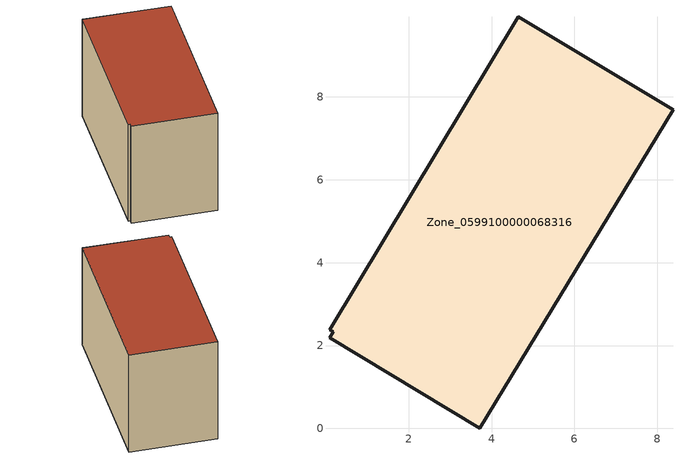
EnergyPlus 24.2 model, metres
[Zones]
Zone_0599100000068316
 floor ground (C_G): 0.17,2.34 0.09,2.38 4.64,9.94 8.38,7.69 3.72,0 0.09,2.19 z0
 wall outside (C_F): 3.72,0 8.38,7.69 4.64,9.94 0.09,2.38 0.17,2.34 0.09,2.19 3.72,0 z0:5.68
 roof outside (C_R): 0.17,2.34 0.09,2.19 3.72,0 8.38,7.69 4.64,9.94 0.09,2.38 z5.68
[BUILDING]
Pand.0599100000068316: North Axis=0; Terrain=City; Loads Convergence Tolerance Value=0.04; Temperature Convergence Tolerance Value=0.4; Solar Distribution=FullExterior; Maximum Number of Warmup Days=25; Minimum Number of Warmup Days=1
[Site:Location]
Rotterdam.The.Hague.AP_ZH_NLD Design_Conditions: Latitude=51.96; Longitude=4.45; Time Zone=1; Elevation=-4.5
[SITE:GROUNDTEMPERATURE:BUILDINGSURFACE]
18, 18, 18, 18, 18, 18, 18, 18, 18, 18, 18, 18
[MATERIAL] Thermal Absorptance=0.9; Solar Absorptance=0.7; Visible Absorptance=0.7
Name | Roughness | Thickness | Conductivity | Density | Specific Heat
G.TC.1946-1964 | MediumSmooth | 0.15 | 1 | 540 | 1210
F.TC.1946-1964 | Rough | 0.3 | 0.857143 | 1920 | 840
R.TC.1946-1964 | MediumRough | 0.2 | 0.235294 | 1500 | 1000
[CONSTRUCTION]
C_G: G.TC.1946-1964
C_F: F.TC.1946-1964
C_R: R.TC.1946-1964
[ZONE]
Zone_0599100000068316: Type=1; Multiplier=1; Ceiling Height=Autocalculate; Volume=Autocalculate; Floor Area=autocalculate; Part of Total Floor Area=Yes
[ZONEINFILTRATION:DESIGNFLOWRATE]
Infil_Zone_0599100000068316: Zone or ZoneList or Space or SpaceList=Zone_0599100000068316; Schedule=AlwaysOn; Design Flow Rate Calculation Method=Flow/Area; Flow Rate per Floor Area=0.003; Constant Term Coefficient=1; Temperature Term Coefficient=0; Velocity Term Coefficient=0; Velocity Squared Term Coefficient=0
[HVACTEMPLATE:ZONE:IDEALLOADSAIRSYSTEM]
Zone_0599100000068316: Maximum Heating Supply Air Temperature=50; Minimum Cooling Supply Air Temperature=13; Maximum Heating Supply Air Humidity Ratio=0.0156; Minimum Cooling Supply Air Humidity Ratio=0.0077; Heating Limit=NoLimit; Cooling Limit=NoLimit; Dehumidification Control Type=ConstantSensibleHeatRatio; Cooling Sensible Heat Ratio=0.7; Dehumidification Setpoint=60; Humidification Control Type=None; Humidification Setpoint=30; Outdoor Air Method=None; Outdoor Air Flow Rate per Person=0.00944; Outdoor Air Flow Rate per Zone Floor Area=0; Outdoor Air Flow Rate per Zone=0; Demand Controlled Ventilation Type=None; Outdoor Air Economizer Type=NoEconomizer; Heat Recovery Type=None; Sensible Heat Recovery Effectiveness=0.7; Latent Heat Recovery Effectiveness=0.65
[ZONECONTROL:THERMOSTAT]
ThermostatControl_Zone_0599100000068316: Zone or ZoneList=Zone_0599100000068316; Control Type Schedule=DualSetpointControlType; Control 1=Thermostat_Zone_0599100000068316; Temperature Difference Between Cutout And Setpoint=0
[THERMOSTATSETPOINT:DUALSETPOINT]
Thermostat_Zone_0599100000068316: Heating Setpoint Temperature Schedule=HeatingSetpoint_Zone_0599100000068316; Cooling Setpoint Temperature Schedule=CoolingSetpoint_Zone_0599100000068316
[SCHEDULE:COMPACT]
HeatingSetpoint_Zone_0599100000068316: Through: 12/31, For: AllDays, Until: 24:00, 21
CoolingSetpoint_Zone_0599100000068316: Through: 12/31, For: AllDays, Until: 24:00, 24
DualSetpointControlType: Through: 12/31, For: AllDays, Until: 24:00, 4
AlwaysOn: Through: 12/31, For: AllDays, Until: 24:00, 1
